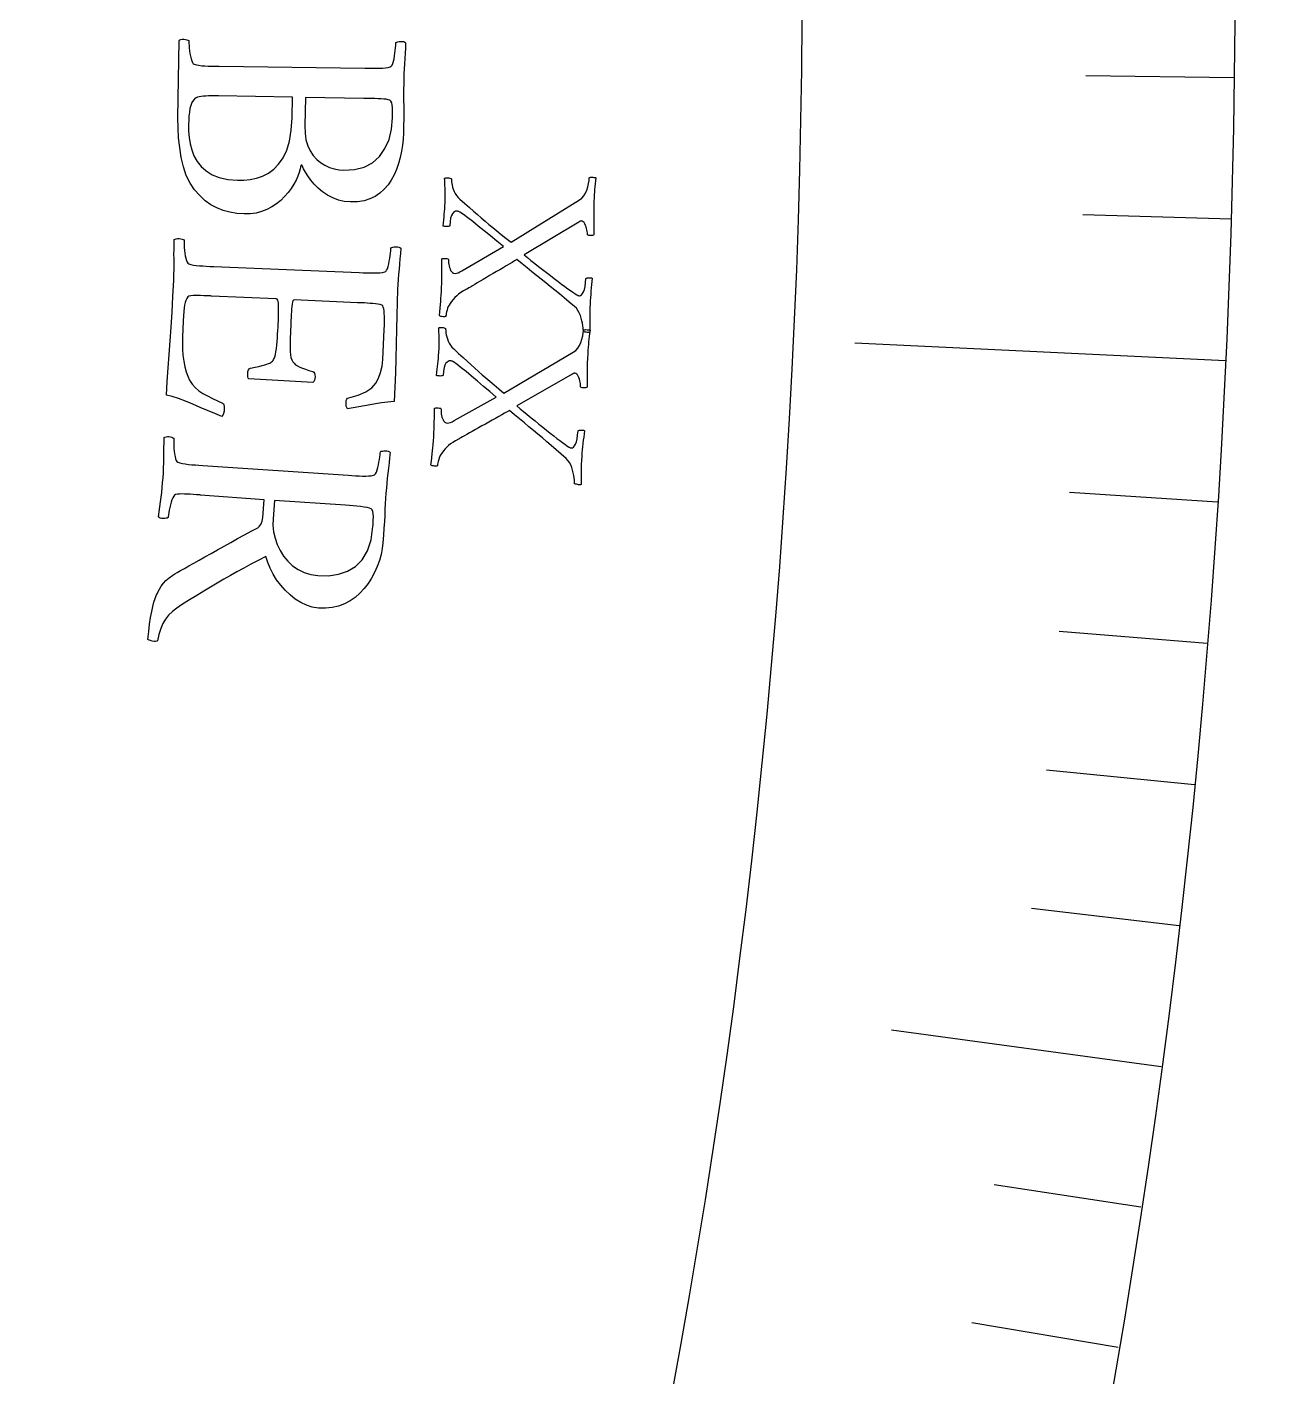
# Model space of a CAD drawing. Header units: millimetres. Extents: x -76 to 76, y -76 to 86.
# Drawn here: x 51.51 to 60.79, y -10.38 to -0.42 of the extents above; entities that cross this region are included whole.
import ezdxf

# ---------------------------------------------------------------- set-up
doc = ezdxf.new("R2010")
doc.units = ezdxf.units.MM
for name, color, linetype in [('CUT_OUTER', 1, 'Continuous'), ('ENGRAVE', 7, 'Continuous'), ('ENGRAVE_FINE', 8, 'Continuous'), ('TEXT', 5, 'Continuous')]:
    doc.layers.add(name, color=color, linetype=linetype)

msp = doc.modelspace()

# ---------------------------------------------------------------- linework, layer by layer
at = {"layer": 'CUT_OUTER'}
msp.add_arc((0.0001, -0.0001), 75.9999, 179.913117, 0.0001, dxfattribs=at)
at = {"layer": 'ENGRAVE'}
for points in [[(60.3512, -2.8831), (57.6183, -2.7525)], [(59.8761, -8.0887), (57.8878, -7.8201)]]:
    msp.add_lwpolyline(points, dxfattribs=at)
for radius in [74.48, 74.48, 72.485, 68.78, 68.78, 65.854, 60.42, 60.42, 57.228]:
    msp.add_circle((0, 0), radius, dxfattribs=at)
at = {"layer": 'ENGRAVE_FINE'}
for points in [[(60.4147, -0.7968), (59.3204, -0.7824)], [(60.392, -1.8399), (59.2981, -1.8066)], [(60.2923, -3.926), (59.2002, -3.8549)], [(60.2154, -4.9683), (59.1247, -4.8783)], [(60.1204, -6.0098), (59.0314, -5.9009)], [(60.0073, -7.05), (58.9204, -6.9223)], [(59.7269, -9.1255), (58.645, -8.9602)], [(59.5596, -10.1602), (58.4808, -9.9762)]]:
    msp.add_lwpolyline(points, dxfattribs=at)
at = {"layer": 'TEXT'}
for points in [[(54.2896, -1.2057), (54.2874, -1.2494), (54.2827, -1.2937), (54.2756, -1.3386), (54.266, -1.3841), (54.2538, -1.4289), (54.2386, -1.4715), (54.2206, -1.5121), (54.1997, -1.5506), (54.1756, -1.5862), (54.1478, -1.6181), (54.1165, -1.6462), (54.0815, -1.6705), (54.0426, -1.69), (53.9994, -1.7033), (53.9518, -1.7107), (53.9, -1.712), (53.8536, -1.7076), (53.8096, -1.6977), (53.7681, -1.6821), (53.729, -1.6609), (53.6929, -1.6361), (53.6604, -1.6094), (53.6315, -1.5809), (53.6061, -1.5505), (53.5845, -1.5204), (53.5666, -1.4926), (53.5525, -1.4669), (53.5422, -1.4435), (53.5397, -1.4405), (53.5371, -1.4395), (53.5345, -1.4404), (53.5319, -1.4433), (53.5283, -1.4675), (53.5215, -1.4936), (53.5113, -1.5215), (53.4979, -1.5513), (53.4814, -1.5819), (53.4617, -1.6122), (53.439, -1.6422), (53.4132, -1.6719), (53.3845, -1.7001), (53.3532, -1.7253), (53.3192, -1.7478), (53.2826, -1.7673), (53.2436, -1.783), (53.2025, -1.7937), (53.1594, -1.7995), (53.1141, -1.8004), (53.0611, -1.7963), (53.0102, -1.7875), (52.9614, -1.7742), (52.9147, -1.7564), (52.87, -1.7329), (52.8276, -1.7026), (52.7872, -1.6655), (52.749, -1.6217), (52.716, -1.5724), (52.6887, -1.5163), (52.6672, -1.4535), (52.6515, -1.3838), (52.6402, -1.3109), (52.6322, -1.2385), (52.6275, -1.1664), (52.6261, -1.0948), (52.6349, -0.521), (52.6411, -0.5167), (52.6491, -0.5138), (52.6591, -0.5124), (52.671, -0.5124), (52.6829, -0.5136), (52.6929, -0.5155), (52.7009, -0.5182), (52.707, -0.5217), (52.7071, -0.531), (52.7077, -0.5434), (52.7088, -0.5591), (52.7102, -0.5779), (52.7124, -0.5981), (52.7153, -0.6179), (52.719, -0.6372), (52.7235, -0.656), (52.7286, -0.6724), (52.7341, -0.6846), (52.7399, -0.6924), (52.7462, -0.6959), (52.7627, -0.7007), (52.7814, -0.7044), (52.8025, -0.707), (52.8258, -0.7085), (52.8507, -0.7094), (52.8766, -0.7101), (52.9035, -0.7107), (52.9313, -0.7112), (54.0046, -0.7256), (54.0326, -0.7259), (54.0597, -0.726), (54.086, -0.7259), (54.1115, -0.7257), (54.1354, -0.7248), (54.1569, -0.7227), (54.176, -0.7194), (54.1927, -0.715), (54.2, -0.7116), (54.2064, -0.7037), (54.2119, -0.6913), (54.2164, -0.6746), (54.2203, -0.6553), (54.2236, -0.6356), (54.2265, -0.6153), (54.2289, -0.5946), (54.2308, -0.5752), (54.2322, -0.5591), (54.2331, -0.5463), (54.2334, -0.5368), (54.2395, -0.5333), (54.2476, -0.5307), (54.2576, -0.5289), (54.2695, -0.528), (54.2814, -0.5281), (54.2914, -0.5298), (54.2994, -0.5329), (54.3055, -0.5375), (54.3037, -0.5768), (54.3017, -0.6158), (54.2996, -0.6544), (54.2973, -0.6927), (54.2951, -0.7306), (54.2934, -0.7683), (54.2921, -0.8056), (54.2913, -0.8426), (54.2908, -0.8814), (54.2907, -0.9215), (54.2907, -0.963), (54.2911, -1.0057), (54.2914, -1.0508), (54.2912, -1.0992), (54.2906, -1.1508), (54.2896, -1.2057)], [(53.471, -0.9387), (52.9254, -0.9291), (52.9151, -0.929), (52.9025, -0.9291), (52.8875, -0.9292), (52.87, -0.9294), (52.8516, -0.93), (52.8336, -0.931), (52.8161, -0.9326), (52.7991, -0.9346), (52.7838, -0.937), (52.7713, -0.9399), (52.7618, -0.943), (52.7551, -0.9466), (52.7408, -0.9618), (52.7294, -0.9797), (52.7208, -1.0004), (52.7151, -1.0238), (52.7112, -1.0499), (52.7082, -1.0783), (52.7061, -1.1092), (52.7049, -1.1424), (52.7056, -1.1895), (52.7099, -1.2361), (52.7176, -1.2824), (52.7289, -1.3283), (52.7452, -1.3723), (52.7682, -1.4128), (52.7978, -1.4498), (52.8342, -1.4834), (52.8784, -1.5115), (52.9316, -1.5323), (52.9939, -1.5457), (53.0653, -1.5516), (53.1125, -1.5508), (53.1591, -1.5454), (53.2051, -1.5354), (53.2503, -1.5209), (53.2935, -1.4999), (53.3332, -1.4706), (53.3693, -1.4328), (53.402, -1.3867), (53.4294, -1.3305), (53.4495, -1.2625), (53.4625, -1.1829), (53.4681, -1.0916)], [(53.5662, -0.9404), (53.5621, -1.1506), (53.5637, -1.205), (53.5707, -1.254), (53.5834, -1.2977), (53.6016, -1.336), (53.6242, -1.3693), (53.6499, -1.398), (53.6788, -1.4221), (53.7109, -1.4416), (53.7448, -1.4567), (53.7794, -1.4679), (53.8145, -1.4749), (53.8502, -1.478), (53.9293, -1.4733), (53.9993, -1.4549), (54.0601, -1.4225), (54.1117, -1.3762), (54.1532, -1.3185), (54.1833, -1.2516), (54.2021, -1.1758), (54.2096, -1.0909), (54.2097, -1.0776), (54.2096, -1.0611), (54.2092, -1.0414), (54.2085, -1.0187), (54.2066, -0.9969), (54.2027, -0.9801), (54.1968, -0.9684), (54.1889, -0.9618), (54.1772, -0.9581), (54.1626, -0.9551), (54.1451, -0.9529), (54.1247, -0.9515), (54.1025, -0.9505), (54.0797, -0.9497), (54.0562, -0.9491), (54.0321, -0.9486), (54.0271, -0.9485), (54.0224, -0.9484), (54.0181, -0.9483), (54.0141, -0.9482), (54.0102, -0.9482), (54.0063, -0.9481), (54.0025, -0.948), (53.9986, -0.948)], [(54.5712, -2.3427), (54.5723, -2.3129), (54.573, -2.2844), (54.5733, -2.2571), (54.5733, -2.2311), (54.5731, -2.2058), (54.573, -2.1807), (54.5729, -2.1558), (54.573, -2.1312), (54.5773, -2.1299), (54.5834, -2.129), (54.5911, -2.1287), (54.6006, -2.1289), (54.6095, -2.1296), (54.6159, -2.1311), (54.6197, -2.1334), (54.6209, -2.1364), (54.6209, -2.1431), (54.6214, -2.1513), (54.6223, -2.1609), (54.6238, -2.1721), (54.6259, -2.1839), (54.6288, -2.1952), (54.6327, -2.2062), (54.6374, -2.2167), (54.6433, -2.2259), (54.6507, -2.2325), (54.6596, -2.2367), (54.67, -2.2384), (54.6803, -2.2376), (54.6921, -2.2342), (54.7055, -2.2284), (54.7206, -2.2201), (55.0264, -2.0396), (54.9779, -2.0007), (54.9309, -1.9628), (54.8853, -1.9259), (54.8412, -1.8899), (54.8001, -1.8568), (54.7638, -1.8286), (54.7323, -1.8053), (54.7055, -1.7868), (54.7013, -1.7844), (54.6971, -1.7825), (54.6928, -1.7812), (54.6886, -1.7803), (54.6847, -1.7798), (54.6817, -1.7795), (54.6796, -1.7792), (54.6783, -1.7792), (54.6721, -1.7802), (54.6653, -1.7838), (54.658, -1.7899), (54.6502, -1.7986), (54.643, -1.8116), (54.6375, -1.8308), (54.6338, -1.8562), (54.6317, -1.8878), (54.6297, -1.89), (54.6254, -1.8916), (54.6189, -1.8926), (54.6101, -1.8929), (54.6009, -1.8928), (54.5932, -1.8921), (54.5868, -1.891), (54.5819, -1.8894), (54.5844, -1.8656), (54.5867, -1.8432), (54.5888, -1.8222), (54.5908, -1.8025), (54.5926, -1.7831), (54.5941, -1.7627), (54.5952, -1.7413), (54.5961, -1.7189), (54.5969, -1.6881), (54.5971, -1.6597), (54.5968, -1.6339), (54.596, -1.6106), (54.595, -1.5895), (54.5941, -1.5703), (54.5935, -1.5531), (54.5929, -1.5377), (54.597, -1.5363), (54.6024, -1.5352), (54.6091, -1.5345), (54.6171, -1.5342), (54.6251, -1.5346), (54.632, -1.5361), (54.6379, -1.5387), (54.6426, -1.5425), (54.6427, -1.5471), (54.6433, -1.5542), (54.6444, -1.5637), (54.6459, -1.5756), (54.6483, -1.5892), (54.652, -1.6033), (54.6569, -1.6182), (54.6631, -1.6338), (54.6708, -1.6493), (54.6804, -1.6641), (54.6919, -1.6783), (54.7051, -1.6918), (54.7415, -1.7233), (54.7753, -1.7528), (54.8066, -1.7802), (54.8354, -1.8055), (54.8631, -1.8297), (54.8909, -1.8535), (54.919, -1.8771), (54.9473, -1.9004), (54.977, -1.9245), (55.0095, -1.9507), (55.0446, -1.9789), (55.0825, -2.0092), (55.5875, -1.6967), (55.6046, -1.6835), (55.6193, -1.6671), (55.6315, -1.6473), (55.6412, -1.6242), (55.6486, -1.5999), (55.6541, -1.5767), (55.6576, -1.5544), (55.6592, -1.5332), (55.6634, -1.5312), (55.6691, -1.5299), (55.6764, -1.5294), (55.685, -1.5296), (55.6935, -1.5304), (55.7, -1.5311), (55.7046, -1.532), (55.7073, -1.5328), (55.7049, -1.557), (55.7027, -1.5793), (55.7007, -1.6), (55.6988, -1.6189), (55.6971, -1.638), (55.6957, -1.659), (55.6945, -1.682), (55.6936, -1.7069), (55.6927, -1.7411), (55.6922, -1.7731), (55.692, -1.8028), (55.6923, -1.8303), (55.6927, -1.8578), (55.6932, -1.8875), (55.6936, -1.9195), (55.6941, -1.9538), (55.6897, -1.9567), (55.6836, -1.9586), (55.6759, -1.9597), (55.6664, -1.9598), (55.6574, -1.959), (55.651, -1.9575), (55.6472, -1.9552), (55.6461, -1.9521), (55.646, -1.9462), (55.6453, -1.9385), (55.644, -1.9293), (55.6421, -1.9184), (55.6395, -1.9068), (55.6362, -1.8955), (55.6321, -1.8845), (55.6273, -1.8739), (55.6218, -1.8646), (55.6156, -1.8579), (55.6088, -1.8538), (55.6014, -1.8523), (55.5995, -1.8524), (55.5973, -1.8528), (55.5948, -1.8535), (55.5919, -1.8546), (55.589, -1.8558), (55.5864, -1.8572), (55.5842, -1.8587), (55.5822, -1.8603), (55.1786, -2.1018), (55.2035, -2.1219), (55.2297, -2.1429), (55.2572, -2.1647), (55.2861, -2.1873), (55.3155, -2.2102), (55.3446, -2.2328), (55.3734, -2.255), (55.4018, -2.277), (55.4293, -2.298), (55.4551, -2.3174), (55.4793, -2.3354), (55.5018, -2.3517), (55.5218, -2.366), (55.5385, -2.3778), (55.5518, -2.3871), (55.5618, -2.3939), (55.5637, -2.3949), (55.566, -2.3962), (55.5687, -2.3977), (55.5719, -2.3995), (55.5754, -2.4012), (55.5791, -2.4024), (55.583, -2.4032), (55.5872, -2.4036), (55.5948, -2.4021), (55.6023, -2.3969), (55.6096, -2.3881), (55.6167, -2.3755), (55.6231, -2.3586), (55.628, -2.3363), (55.6316, -2.3089), (55.6338, -2.2761), (55.638, -2.274), (55.6438, -2.2725), (55.651, -2.2715), (55.6597, -2.2712), (55.6682, -2.2714), (55.6747, -2.272), (55.6793, -2.2731), (55.6819, -2.2747), (55.6793, -2.298), (55.6768, -2.3215), (55.6743, -2.3453), (55.6719, -2.3693), (55.6698, -2.3933), (55.668, -2.417), (55.6665, -2.4406), (55.6653, -2.464), (55.664, -2.4956), (55.6632, -2.5248), (55.6628, -2.5517), (55.6628, -2.5762), (55.663, -2.5997), (55.6633, -2.6237), (55.6637, -2.6482), (55.6642, -2.673), (55.6593, -2.6741), (55.6532, -2.6744), (55.646, -2.6739), (55.6376, -2.6726), (55.6296, -2.671), (55.6234, -2.6695), (55.619, -2.6683), (55.6164, -2.6673), (55.6162, -2.662), (55.6155, -2.6532), (55.6143, -2.6408), (55.6124, -2.6248), (55.6096, -2.6066), (55.6055, -2.5878), (55.6002, -2.5682), (55.5936, -2.548), (55.5855, -2.5284), (55.5758, -2.5111), (55.5643, -2.496), (55.551, -2.4831), (55.5121, -2.4502), (55.4748, -2.419), (55.4392, -2.3894), (55.4052, -2.3614), (55.3719, -2.3342), (55.3385, -2.3072), (55.305, -2.2803), (55.2714, -2.2536), (55.237, -2.2263), (55.2013, -2.1979), (55.1642, -2.1682), (55.1258, -2.1374), (55.109, -2.1468), (55.0904, -2.1576), (55.0699, -2.1696), (55.0475, -2.183), (55.024, -2.1971), (54.9998, -2.2114), (54.9751, -2.2259), (54.9499, -2.2405), (54.9248, -2.255), (54.9006, -2.2692), (54.8773, -2.2829), (54.8549, -2.2962), (54.8338, -2.3087), (54.8148, -2.32), (54.7977, -2.3301), (54.7826, -2.3391), (54.7703, -2.3463), (54.7615, -2.3515), (54.7562, -2.3547), (54.7544, -2.3557), (54.7327, -2.3682), (54.7134, -2.3805), (54.6965, -2.3925), (54.6819, -2.4043), (54.6688, -2.4166), (54.6563, -2.4301), (54.6443, -2.4448), (54.633, -2.4607), (54.6261, -2.4718), (54.6201, -2.4836), (54.6151, -2.4963), (54.611, -2.5097), (54.6078, -2.5227), (54.6054, -2.5342), (54.6038, -2.5442), (54.603, -2.5526), (54.6016, -2.5555), (54.5976, -2.5574), (54.5911, -2.5584), (54.5821, -2.5584), (54.5727, -2.5575), (54.5651, -2.5559), (54.5592, -2.5535), (54.555, -2.5503), (54.5573, -2.521), (54.5595, -2.494), (54.5618, -2.4692), (54.564, -2.4466), (54.5662, -2.424), (54.5681, -2.3991), (54.5698, -2.3721), (54.5712, -2.3427)], [(54.2466, -2.3574), (54.243, -2.4504), (54.2399, -2.548), (54.2375, -2.6503), (54.2355, -2.7573), (54.2333, -2.8658), (54.2299, -2.973), (54.2255, -3.0789), (54.2199, -3.1834), (54.1729, -3.1877), (54.1278, -3.1931), (54.0845, -3.1996), (54.0432, -3.2071), (54.0024, -3.2151), (53.961, -3.2226), (53.919, -3.2298), (53.8764, -3.2365), (53.8712, -3.2285), (53.8678, -3.2183), (53.8661, -3.206), (53.8662, -3.1914), (53.8682, -3.1765), (53.8722, -3.1656), (53.8782, -3.1587), (53.8863, -3.1559), (53.9565, -3.1369), (54.0132, -3.1128), (54.0563, -3.0836), (54.0858, -3.0493), (54.106, -3.0106), (54.1212, -2.9684), (54.1315, -2.9226), (54.1367, -2.8732), (54.1479, -2.6528), (54.1483, -2.6433), (54.1487, -2.6305), (54.1491, -2.6144), (54.1494, -2.5951), (54.1496, -2.5744), (54.1491, -2.5543), (54.1482, -2.5348), (54.1467, -2.516), (54.1444, -2.4995), (54.141, -2.4869), (54.1364, -2.4781), (54.1307, -2.4732), (54.117, -2.4691), (54.1014, -2.4657), (54.0838, -2.463), (54.0642, -2.461), (54.0435, -2.4595), (54.0225, -2.4581), (54.0011, -2.4569), (53.9794, -2.4558), (53.9709, -2.4555), (53.9634, -2.4551), (53.9568, -2.4548), (53.9511, -2.4546), (53.4831, -2.4333), (53.4784, -2.4352), (53.4744, -2.4413), (53.4712, -2.4517), (53.4687, -2.4664), (53.4668, -2.4836), (53.4651, -2.5019), (53.4638, -2.5211), (53.4626, -2.5414), (53.4562, -2.6735), (53.4544, -2.7163), (53.4534, -2.7542), (53.4533, -2.787), (53.4541, -2.8149), (53.4562, -2.8386), (53.4601, -2.8591), (53.4658, -2.8762), (53.4733, -2.89), (53.4828, -2.9015), (53.4946, -2.9119), (53.5088, -2.9212), (53.5253, -2.9292), (53.5445, -2.9369), (53.5669, -2.9452), (53.5926, -2.9539), (53.6214, -2.9631), (53.6291, -2.9668), (53.6343, -2.9743), (53.6371, -2.9855), (53.6374, -3.0005), (53.6357, -3.0149), (53.6326, -3.027), (53.6281, -3.0367), (53.622, -3.044), (53.1491, -3.0171), (53.145, -3.0104), (53.1423, -3.0012), (53.141, -2.9895), (53.1412, -2.9753), (53.1431, -2.9614), (53.1471, -2.9505), (53.1531, -2.9426), (53.1613, -2.9377), (53.1953, -2.9309), (53.2242, -2.9247), (53.2481, -2.919), (53.267, -2.9138), (53.2821, -2.9089), (53.2946, -2.9043), (53.3045, -2.8998), (53.3119, -2.8955), (53.3177, -2.891), (53.323, -2.8861), (53.3279, -2.8806), (53.3323, -2.8746), (53.3375, -2.8663), (53.3421, -2.8537), (53.3462, -2.8369), (53.3496, -2.8159), (53.3527, -2.7922), (53.3554, -2.7673), (53.3579, -2.7412), (53.3601, -2.714), (53.362, -2.6867), (53.3637, -2.6601), (53.3653, -2.6343), (53.3666, -2.6094), (53.3673, -2.592), (53.368, -2.5735), (53.3685, -2.5538), (53.369, -2.533), (53.3691, -2.5124), (53.3689, -2.4932), (53.3683, -2.4754), (53.3673, -2.4591), (53.3654, -2.4454), (53.3622, -2.4355), (53.3578, -2.4295), (53.352, -2.4273), (52.8737, -2.4055), (52.8708, -2.4054), (52.8672, -2.4052), (52.8631, -2.4051), (52.8582, -2.4048), (52.8389, -2.404), (52.8171, -2.4033), (52.7926, -2.4026), (52.7656, -2.4019), (52.7403, -2.4019), (52.7211, -2.4034), (52.7079, -2.4062), (52.7008, -2.4105), (52.6921, -2.4236), (52.685, -2.4382), (52.6797, -2.4543), (52.676, -2.472), (52.6734, -2.4931), (52.6709, -2.5194), (52.6686, -2.551), (52.6666, -2.5879), (52.6606, -2.7079), (52.6594, -2.7524), (52.6604, -2.7968), (52.6637, -2.841), (52.6692, -2.8849), (52.6769, -2.9266), (52.6867, -2.964), (52.6987, -2.997), (52.7129, -3.0257), (52.7313, -3.0546), (52.7539, -3.0806), (52.7806, -3.1037), (52.8116, -3.1238), (52.8454, -3.1423), (52.8806, -3.1607), (52.9174, -3.1788), (52.9555, -3.1967), (52.962, -3.2013), (52.9664, -3.2089), (52.9686, -3.2197), (52.9688, -3.2335), (52.9665, -3.2547), (52.9625, -3.2718), (52.9569, -3.285), (52.9496, -3.2942), (52.8985, -3.2726), (52.8459, -3.2501), (52.7917, -3.2268), (52.736, -3.2027), (52.6814, -3.1801), (52.6308, -3.1614), (52.5841, -3.1467), (52.5414, -3.1359), (52.5476, -3.0355), (52.5543, -2.9355), (52.5614, -2.8358), (52.5689, -2.7364), (52.5764, -2.634), (52.5833, -2.5251), (52.5897, -2.4099), (52.5954, -2.2882), (52.597, -2.246), (52.598, -2.2059), (52.5984, -2.1681), (52.5981, -2.1325), (52.5978, -2.0978), (52.598, -2.0623), (52.5987, -2.0263), (52.5999, -1.9897), (52.6061, -1.9855), (52.6143, -1.9829), (52.6243, -1.9817), (52.6362, -1.9821), (52.6481, -1.9836), (52.658, -1.9858), (52.6659, -1.9887), (52.6719, -1.9924), (52.6718, -2.0017), (52.672, -2.0141), (52.6726, -2.0298), (52.6736, -2.0487), (52.6751, -2.069), (52.6775, -2.0888), (52.6807, -2.1082), (52.6847, -2.1271), (52.6893, -2.1437), (52.6944, -2.156), (52.7001, -2.1639), (52.7062, -2.1676), (52.7226, -2.1729), (52.7412, -2.1771), (52.7622, -2.1803), (52.7854, -2.1824), (52.8103, -2.184), (52.8362, -2.1855), (52.863, -2.1868), (52.8908, -2.1881), (53.9634, -2.2324), (53.9913, -2.2335), (54.0184, -2.2344), (54.0447, -2.2351), (54.0702, -2.2355), (54.0941, -2.2353), (54.1156, -2.2338), (54.1348, -2.2311), (54.1517, -2.2271), (54.159, -2.2238), (54.1656, -2.2161), (54.1714, -2.204), (54.1765, -2.1873), (54.1809, -2.1682), (54.1848, -2.1486), (54.1882, -2.1284), (54.1912, -2.1077), (54.1937, -2.0884), (54.1955, -2.0724), (54.1967, -2.0596), (54.1973, -2.0501), (54.2035, -2.0468), (54.2117, -2.0444), (54.2217, -2.0429), (54.2337, -2.0423), (54.2455, -2.0428), (54.2555, -2.0447), (54.2634, -2.0481), (54.2693, -2.0528), (54.2665, -2.092), (54.2634, -2.1309), (54.2602, -2.1695), (54.2568, -2.2077), (54.2536, -2.2456), (54.2508, -2.2832), (54.2485, -2.3204), (54.2466, -2.3574)], [(54.5127, -3.4443), (54.5145, -3.4145), (54.5158, -3.386), (54.5166, -3.3587), (54.5171, -3.3327), (54.5174, -3.3074), (54.5178, -3.2823), (54.5183, -3.2574), (54.5188, -3.2328), (54.5232, -3.2316), (54.5292, -3.2309), (54.537, -3.2307), (54.5464, -3.231), (54.5554, -3.232), (54.5617, -3.2336), (54.5655, -3.236), (54.5666, -3.239), (54.5665, -3.2457), (54.5668, -3.2539), (54.5675, -3.2636), (54.5687, -3.2748), (54.5706, -3.2865), (54.5734, -3.2979), (54.577, -3.309), (54.5815, -3.3196), (54.5872, -3.3289), (54.5945, -3.3357), (54.6033, -3.3401), (54.6137, -3.342), (54.6239, -3.3413), (54.6358, -3.3382), (54.6494, -3.3327), (54.6646, -3.3247), (54.974, -3.1504), (54.9263, -3.1106), (54.8801, -3.0717), (54.8352, -3.0339), (54.7918, -2.997), (54.7514, -2.9631), (54.7157, -2.9342), (54.6847, -2.9102), (54.6583, -2.8912), (54.6541, -2.8887), (54.6499, -2.8867), (54.6457, -2.8853), (54.6415, -2.8844), (54.6376, -2.8838), (54.6347, -2.8834), (54.6325, -2.8831), (54.6312, -2.883), (54.625, -2.8839), (54.6181, -2.8874), (54.6107, -2.8933), (54.6027, -2.9018), (54.5953, -2.9147), (54.5894, -2.9338), (54.5852, -2.9591), (54.5825, -2.9906), (54.5804, -2.9928), (54.576, -2.9943), (54.5695, -2.9951), (54.5607, -2.9954), (54.5516, -2.995), (54.5438, -2.9942), (54.5375, -2.993), (54.5326, -2.9913), (54.5356, -2.9676), (54.5383, -2.9452), (54.5409, -2.9242), (54.5433, -2.9046), (54.5455, -2.8852), (54.5473, -2.8648), (54.5489, -2.8434), (54.5503, -2.8211), (54.5516, -2.7902), (54.5524, -2.7619), (54.5527, -2.7361), (54.5523, -2.7128), (54.5518, -2.6917), (54.5513, -2.6725), (54.551, -2.6552), (54.5507, -2.6399), (54.5549, -2.6385), (54.5603, -2.6376), (54.567, -2.637), (54.5749, -2.6368), (54.583, -2.6374), (54.5899, -2.639), (54.5956, -2.6418), (54.6003, -2.6457), (54.6003, -2.6503), (54.6008, -2.6573), (54.6017, -2.6669), (54.603, -2.6788), (54.6051, -2.6924), (54.6085, -2.7067), (54.6131, -2.7216), (54.619, -2.7373), (54.6264, -2.753), (54.6357, -2.768), (54.6468, -2.7824), (54.6598, -2.7962), (54.6955, -2.8285), (54.7288, -2.8586), (54.7595, -2.8866), (54.7878, -2.9125), (54.8149, -2.9372), (54.8423, -2.9616), (54.8699, -2.9857), (54.8977, -3.0096), (54.9269, -3.0343), (54.9589, -3.0612), (54.9934, -3.0901), (55.0307, -3.1212), (55.5419, -2.8189), (55.5593, -2.8061), (55.5743, -2.7899), (55.5868, -2.7704), (55.597, -2.7475), (55.605, -2.7234), (55.6109, -2.7002), (55.6149, -2.6781), (55.6169, -2.6569), (55.6212, -2.6549), (55.6269, -2.6537), (55.6341, -2.6534), (55.6428, -2.6538), (55.6512, -2.6547), (55.6577, -2.6556), (55.6623, -2.6566), (55.6649, -2.6575), (55.6621, -2.6816), (55.6595, -2.7039), (55.657, -2.7245), (55.6548, -2.7434), (55.6527, -2.7624), (55.6508, -2.7834), (55.6492, -2.8063), (55.6478, -2.8312), (55.6462, -2.8654), (55.645, -2.8974), (55.6443, -2.9271), (55.644, -2.9546), (55.6438, -2.9821), (55.6437, -3.0118), (55.6435, -3.0438), (55.6433, -3.0781), (55.6388, -3.0809), (55.6327, -3.0827), (55.6249, -3.0836), (55.6155, -3.0835), (55.6065, -3.0826), (55.6002, -3.0809), (55.5964, -3.0786), (55.5953, -3.0755), (55.5953, -3.0695), (55.5948, -3.0618), (55.5937, -3.0525), (55.592, -3.0416), (55.5897, -3.03), (55.5866, -3.0186), (55.5827, -3.0076), (55.5781, -2.9968), (55.5728, -2.9875), (55.5667, -2.9807), (55.56, -2.9764), (55.5527, -2.9747), (55.5508, -2.9748), (55.5486, -2.9752), (55.546, -2.9758), (55.5431, -2.9768), (55.5402, -2.978), (55.5376, -2.9793), (55.5353, -2.9808), (55.5333, -2.9823), (55.1249, -3.2156), (55.1494, -3.2363), (55.1751, -3.2578), (55.2022, -3.2801), (55.2307, -3.3033), (55.2596, -3.3268), (55.2882, -3.35), (55.3166, -3.3728), (55.3446, -3.3953), (55.3716, -3.4169), (55.397, -3.4368), (55.4208, -3.4552), (55.443, -3.472), (55.4627, -3.4867), (55.4791, -3.4989), (55.4923, -3.5084), (55.5021, -3.5154), (55.504, -3.5165), (55.5063, -3.5178), (55.509, -3.5194), (55.5121, -3.5212), (55.5155, -3.523), (55.5192, -3.5243), (55.5231, -3.5252), (55.5273, -3.5257), (55.535, -3.5243), (55.5425, -3.5193), (55.55, -3.5106), (55.5574, -3.4982), (55.5641, -3.4813), (55.5695, -3.4592), (55.5736, -3.4318), (55.5764, -3.3992), (55.5808, -3.3971), (55.5865, -3.3957), (55.5938, -3.3949), (55.6025, -3.3947), (55.611, -3.3951), (55.6175, -3.3958), (55.622, -3.397), (55.6246, -3.3987), (55.6215, -3.4219), (55.6185, -3.4454), (55.6156, -3.4691), (55.6128, -3.493), (55.6101, -3.517), (55.6078, -3.5407), (55.6058, -3.5643), (55.6042, -3.5876), (55.6023, -3.6192), (55.6008, -3.6484), (55.5999, -3.6752), (55.5994, -3.6997), (55.5992, -3.7233), (55.599, -3.7473), (55.5989, -3.7717), (55.5989, -3.7966), (55.5939, -3.7976), (55.5878, -3.7978), (55.5806, -3.7971), (55.5723, -3.7956), (55.5643, -3.7938), (55.5581, -3.7923), (55.5537, -3.7909), (55.5512, -3.7899), (55.5512, -3.7846), (55.5506, -3.7758), (55.5496, -3.7633), (55.548, -3.7473), (55.5456, -3.7291), (55.5419, -3.7102), (55.537, -3.6905), (55.5308, -3.6701), (55.5232, -3.6504), (55.5137, -3.6329), (55.5025, -3.6176), (55.4896, -3.6044), (55.4513, -3.5707), (55.4147, -3.5388), (55.3796, -3.5084), (55.3462, -3.4797), (55.3135, -3.4519), (55.2807, -3.4243), (55.2477, -3.3967), (55.2146, -3.3693), (55.1808, -3.3414), (55.1457, -3.3122), (55.1092, -3.2818), (55.0714, -3.2501), (55.0544, -3.2593), (55.0356, -3.2696), (55.0149, -3.2813), (54.9922, -3.2942), (54.9684, -3.3078), (54.9439, -3.3216), (54.919, -3.3356), (54.8935, -3.3497), (54.8681, -3.3637), (54.8436, -3.3774), (54.82, -3.3906), (54.7973, -3.4035), (54.776, -3.4156), (54.7567, -3.4265), (54.7395, -3.4363), (54.7242, -3.4449), (54.7117, -3.4519), (54.7028, -3.4569), (54.6975, -3.4599), (54.6957, -3.4609), (54.6737, -3.473), (54.6542, -3.4849), (54.637, -3.4966), (54.6222, -3.5081), (54.6088, -3.5201), (54.596, -3.5334), (54.5838, -3.5478), (54.5722, -3.5635), (54.565, -3.5744), (54.5588, -3.5861), (54.5536, -3.5987), (54.5492, -3.612), (54.5457, -3.625), (54.543, -3.6364), (54.5413, -3.6463), (54.5403, -3.6547), (54.5388, -3.6576), (54.5348, -3.6594), (54.5283, -3.6603), (54.5193, -3.6601), (54.5099, -3.659), (54.5023, -3.6572), (54.4965, -3.6547), (54.4924, -3.6515), (54.4952, -3.6223), (54.498, -3.5953), (54.5008, -3.5705), (54.5035, -3.548), (54.5061, -3.5254), (54.5085, -3.5006), (54.5107, -3.4736), (54.5127, -3.4443)], [(54.1384, -4.2249), (54.1332, -4.2684), (54.1244, -4.3123), (54.112, -4.3565), (54.0959, -4.401), (54.0765, -4.4447), (54.0541, -4.4863), (54.0285, -4.5258), (53.9998, -4.5631), (53.9681, -4.5974), (53.9333, -4.6276), (53.8955, -4.6537), (53.8546, -4.6757), (53.8107, -4.6926), (53.764, -4.7033), (53.7144, -4.7078), (53.662, -4.7062), (53.6177, -4.6991), (53.5746, -4.6857), (53.5327, -4.6661), (53.492, -4.6403), (53.4533, -4.6097), (53.4175, -4.5758), (53.3845, -4.5386), (53.3543, -4.4982), (53.3278, -4.4558), (53.3059, -4.4131), (53.2884, -4.37), (53.2755, -4.3265), (53.2188, -4.3553), (53.1643, -4.3836), (53.1121, -4.4113), (53.0622, -4.4386), (53.0135, -4.4659), (52.9649, -4.4938), (52.9164, -4.5223), (52.868, -4.5513), (52.8183, -4.5816), (52.766, -4.6134), (52.7111, -4.6469), (52.6537, -4.682), (52.6176, -4.7063), (52.5859, -4.7322), (52.5585, -4.7595), (52.5356, -4.7883), (52.5163, -4.8204), (52.5001, -4.8578), (52.4869, -4.9005), (52.4768, -4.9483), (52.4701, -4.9519), (52.4614, -4.9533), (52.4507, -4.9526), (52.4378, -4.9498), (52.4254, -4.9462), (52.4158, -4.9432), (52.4091, -4.9408), (52.4052, -4.939), (52.4114, -4.8795), (52.4181, -4.8253), (52.4254, -4.7764), (52.4333, -4.7328), (52.4415, -4.6948), (52.4497, -4.6623), (52.4578, -4.6354), (52.4659, -4.6141), (52.4729, -4.6006), (52.4817, -4.5847), (52.4921, -4.5664), (52.5041, -4.5457), (52.5192, -4.524), (52.5385, -4.5031), (52.5621, -4.4828), (52.59, -4.4632), (52.6035, -4.4551), (52.622, -4.4441), (52.6456, -4.4304), (52.6743, -4.4138), (52.7071, -4.3951), (52.7434, -4.3746), (52.783, -4.3525), (52.826, -4.3286), (52.8714, -4.3035), (52.9183, -4.2775), (52.9667, -4.2505), (53.0166, -4.2227), (53.067, -4.1947), (53.1168, -4.1672), (53.1661, -4.1403), (53.2149, -4.114), (53.2294, -4.1024), (53.2403, -4.0861), (53.2477, -4.0649), (53.2516, -4.0389), (53.2615, -3.9073), (52.7942, -3.873), (52.7904, -3.8728), (52.7865, -3.8725), (52.7827, -3.8722), (52.7788, -3.8719), (52.775, -3.8716), (52.7711, -3.8714), (52.7673, -3.8711), (52.7634, -3.8708), (52.7396, -3.8691), (52.7168, -3.8677), (52.6952, -3.8665), (52.6747, -3.8656), (52.6556, -3.8652), (52.6383, -3.8658), (52.6226, -3.8673), (52.6086, -3.8697), (52.602, -3.8737), (52.5955, -3.8815), (52.589, -3.8932), (52.5825, -3.9088), (52.5764, -3.9266), (52.5711, -3.945), (52.5665, -3.9642), (52.5626, -3.9841), (52.5595, -4.0028), (52.5571, -4.0183), (52.5555, -4.0306), (52.5545, -4.0399), (52.5482, -4.0428), (52.5399, -4.0448), (52.5298, -4.0459), (52.5179, -4.046), (52.506, -4.045), (52.4962, -4.0427), (52.4884, -4.0392), (52.4826, -4.0343), (52.488, -3.9968), (52.4931, -3.96), (52.498, -3.924), (52.5027, -3.8887), (52.507, -3.8537), (52.5108, -3.818), (52.5141, -3.7819), (52.517, -3.7453), (52.5193, -3.7095), (52.5211, -3.6733), (52.5224, -3.6368), (52.5233, -3.5999), (52.5238, -3.5627), (52.5241, -3.5252), (52.5243, -3.4874), (52.5243, -3.4492), (52.5307, -3.4452), (52.539, -3.4428), (52.549, -3.4419), (52.5609, -3.4426), (52.5727, -3.4444), (52.5825, -3.4469), (52.5904, -3.4501), (52.5963, -3.4539), (52.5959, -3.4632), (52.5958, -3.4756), (52.596, -3.4913), (52.5964, -3.5102), (52.5974, -3.5305), (52.5992, -3.5504), (52.6018, -3.5699), (52.6053, -3.5889), (52.6095, -3.6056), (52.6143, -3.618), (52.6197, -3.6262), (52.6257, -3.63), (52.6419, -3.6357), (52.6605, -3.6404), (52.6813, -3.6442), (52.7045, -3.647), (52.7294, -3.6493), (52.7552, -3.6515), (52.782, -3.6536), (52.8097, -3.6556), (53.8808, -3.7271), (53.9086, -3.7289), (53.9357, -3.7306), (53.962, -3.732), (53.9874, -3.7331), (54.0114, -3.7336), (54.0329, -3.7327), (54.0522, -3.7305), (54.0691, -3.727), (54.0766, -3.7239), (54.0834, -3.7164), (54.0896, -3.7044), (54.095, -3.6879), (54.1, -3.669), (54.1044, -3.6497), (54.1084, -3.6301), (54.1119, -3.61), (54.1148, -3.5914), (54.1171, -3.5758), (54.1186, -3.5633), (54.1195, -3.5539), (54.1258, -3.5508), (54.134, -3.5486), (54.1441, -3.5474), (54.1561, -3.5471), (54.1679, -3.548), (54.1778, -3.5502), (54.1856, -3.5537), (54.1914, -3.5586), (54.1875, -3.5977), (54.1834, -3.6362), (54.1791, -3.6743), (54.1747, -3.7118), (54.1704, -3.749), (54.1666, -3.7861), (54.1633, -3.823), (54.1605, -3.8598), (54.1578, -3.8986), (54.1554, -3.9389), (54.1532, -3.9807), (54.1511, -4.024), (54.1488, -4.0696), (54.1459, -4.1183), (54.1425, -4.1701), (54.1384, -4.2249)], [(53.6591, -4.4676), (53.738, -4.4685), (53.8104, -4.4575), (53.8764, -4.4346), (53.9359, -4.3998), (53.9862, -4.3509), (54.0245, -4.2855), (54.0508, -4.2039), (54.0649, -4.1059), (54.0658, -4.0925), (54.0665, -4.076), (54.0672, -4.0564), (54.0678, -4.0337), (54.0671, -4.0118), (54.0642, -3.9949), (54.059, -3.9829), (54.0514, -3.9758), (54.0382, -3.9701), (54.0209, -3.9653), (53.9995, -3.9614), (53.974, -3.9583), (53.9463, -3.9557), (53.9185, -3.9532), (53.8905, -3.9509), (53.8624, -3.9488), (53.3385, -3.913), (53.3284, -4.0474), (53.3275, -4.0961), (53.3323, -4.1442), (53.3427, -4.1915), (53.3588, -4.2382), (53.3801, -4.2828), (53.4062, -4.3237), (53.437, -4.361), (53.4727, -4.3947), (53.5129, -4.4231), (53.5574, -4.4447), (53.6061, -4.4596), (53.6591, -4.4676)]]:
    msp.add_lwpolyline(points, close=True, dxfattribs=at)

doc.saveas('drawing.dxf')
